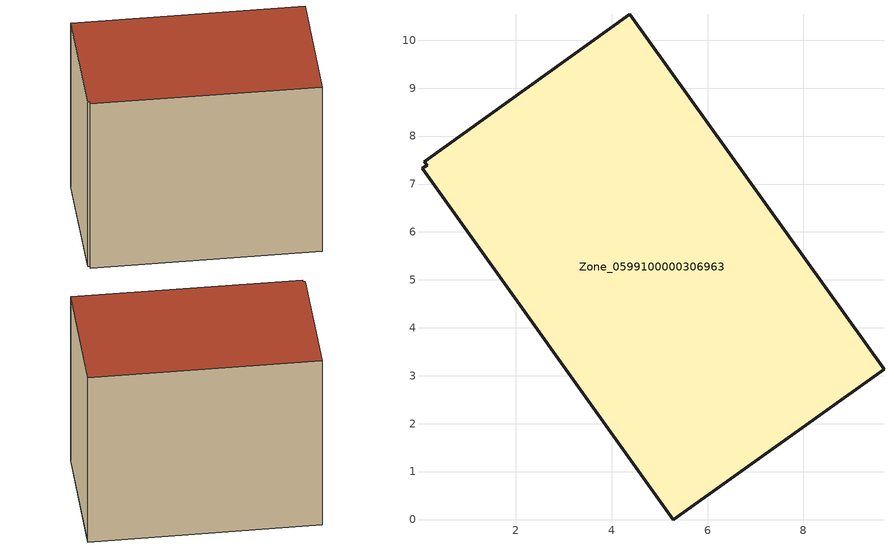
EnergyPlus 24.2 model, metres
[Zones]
Zone_0599100000306963
 floor ground (C_G): 0.09,7.47 4.38,10.54 9.68,3.14 5.28,0 0.05,7.33 0.15,7.39 z0
 wall outside (C_F): 9.68,3.14 4.38,10.54 0.09,7.47 0.15,7.39 0.05,7.33 5.28,0 9.68,3.14 z0:7.78
 roof outside (C_R): 4.38,10.54 0.09,7.47 0.15,7.39 0.05,7.33 5.28,0 9.68,3.14 z7.78
[BUILDING]
Pand.0599100000306963: North Axis=0; Terrain=City; Loads Convergence Tolerance Value=0.04; Temperature Convergence Tolerance Value=0.4; Solar Distribution=FullExterior; Maximum Number of Warmup Days=25; Minimum Number of Warmup Days=1
[Site:Location]
Rotterdam.The.Hague.AP_ZH_NLD Design_Conditions: Latitude=51.96; Longitude=4.45; Time Zone=1; Elevation=-4.5
[SITE:GROUNDTEMPERATURE:BUILDINGSURFACE]
18, 18, 18, 18, 18, 18, 18, 18, 18, 18, 18, 18
[MATERIAL] Thermal Absorptance=0.9; Solar Absorptance=0.7; Visible Absorptance=0.7
Name | Roughness | Thickness | Conductivity | Density | Specific Heat
G.TI.1975-1991 | MediumSmooth | 0.15 | 0.288461 | 540 | 1210
F.TI.1975-1991 | Rough | 0.3 | 0.230769 | 1920 | 840
R.TI.1975-1991 | MediumRough | 0.2 | 0.153846 | 1500 | 1000
[CONSTRUCTION]
C_G: G.TI.1975-1991
C_F: F.TI.1975-1991
C_R: R.TI.1975-1991
[ZONE]
Zone_0599100000306963: Type=1; Multiplier=1; Ceiling Height=Autocalculate; Volume=Autocalculate; Floor Area=autocalculate; Part of Total Floor Area=Yes
[ZONEINFILTRATION:DESIGNFLOWRATE]
Infil_Zone_0599100000306963: Zone or ZoneList or Space or SpaceList=Zone_0599100000306963; Schedule=AlwaysOn; Design Flow Rate Calculation Method=Flow/Area; Flow Rate per Floor Area=0.003; Constant Term Coefficient=1; Temperature Term Coefficient=0; Velocity Term Coefficient=0; Velocity Squared Term Coefficient=0
[HVACTEMPLATE:ZONE:IDEALLOADSAIRSYSTEM]
Zone_0599100000306963: Maximum Heating Supply Air Temperature=50; Minimum Cooling Supply Air Temperature=13; Maximum Heating Supply Air Humidity Ratio=0.0156; Minimum Cooling Supply Air Humidity Ratio=0.0077; Heating Limit=NoLimit; Cooling Limit=NoLimit; Dehumidification Control Type=ConstantSensibleHeatRatio; Cooling Sensible Heat Ratio=0.7; Dehumidification Setpoint=60; Humidification Control Type=None; Humidification Setpoint=30; Outdoor Air Method=None; Outdoor Air Flow Rate per Person=0.00944; Outdoor Air Flow Rate per Zone Floor Area=0; Outdoor Air Flow Rate per Zone=0; Demand Controlled Ventilation Type=None; Outdoor Air Economizer Type=NoEconomizer; Heat Recovery Type=None; Sensible Heat Recovery Effectiveness=0.7; Latent Heat Recovery Effectiveness=0.65
[ZONECONTROL:THERMOSTAT]
ThermostatControl_Zone_0599100000306963: Zone or ZoneList=Zone_0599100000306963; Control Type Schedule=DualSetpointControlType; Control 1=Thermostat_Zone_0599100000306963; Temperature Difference Between Cutout And Setpoint=0
[THERMOSTATSETPOINT:DUALSETPOINT]
Thermostat_Zone_0599100000306963: Heating Setpoint Temperature Schedule=HeatingSetpoint_Zone_0599100000306963; Cooling Setpoint Temperature Schedule=CoolingSetpoint_Zone_0599100000306963
[SCHEDULE:COMPACT]
HeatingSetpoint_Zone_0599100000306963: Through: 12/31, For: AllDays, Until: 24:00, 21
CoolingSetpoint_Zone_0599100000306963: Through: 12/31, For: AllDays, Until: 24:00, 24
DualSetpointControlType: Through: 12/31, For: AllDays, Until: 24:00, 4
AlwaysOn: Through: 12/31, For: AllDays, Until: 24:00, 1
